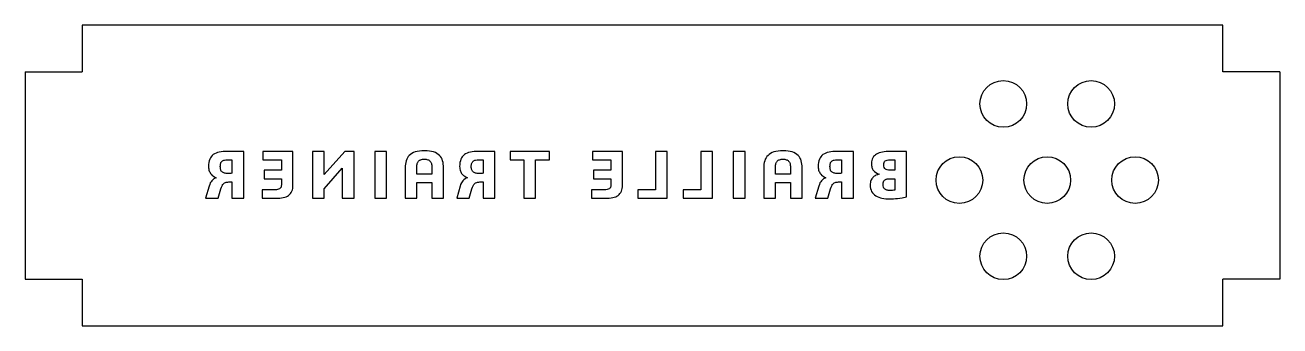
# Model space of a CAD drawing. Header units: millimetres. Extents: x -60 to 60, y -14 to 14.
import ezdxf

# ---------------------------------------------------------------- set-up
doc = ezdxf.new("R2010")
doc.units = ezdxf.units.MM

msp = doc.modelspace()

# ---------------------------------------------------------------- linework, layer by layer
at = {"color": 7, "linetype": 'Continuous', "lineweight": 25}
for p, q in [((55, 14.5), (-55, 14.5)), ((-55, 14.5), (-55, 10)), ((55, 10), (55, 14.5)), ((-60.5, 10), (-60.5, -10)), ((-60.5, 10), (-55, 10)), ((60.5, 10), (55, 10)), ((60.5, 10), (60.5, -10)), ((-60.5, -10), (-55, -10)), ((-55, -10), (-55, -14.5)), ((60.5, -10), (55, -10)), ((55, -14.5), (55, -10)), ((-55, -14.5), (55, -14.5))]:
    msp.add_line(p, q, dxfattribs=at)
at = {"color": 7, "linetype": 'Continuous', "flags": 128}
for points in [[(-40.97, 2.32), (-41.19, 2.32), (-41.4, 2.31), (-41.59, 2.28), (-41.77, 2.25), (-41.94, 2.21), (-42.09, 2.16), (-42.22, 2.09), (-42.35, 2.01), (-42.45, 1.92), (-42.55, 1.81), (-42.63, 1.69), (-42.69, 1.56), (-42.74, 1.41), (-42.78, 1.24), (-42.8, 1.06), (-42.81, 0.86), (-42.81, 0.86), (-42.8, 0.74), (-42.79, 0.63), (-42.77, 0.52), (-42.74, 0.43), (-42.7, 0.34), (-42.66, 0.26), (-42.61, 0.19), (-42.56, 0.12), (-42.45, 0.01), (-42.32, -0.08), (-42.19, -0.15), (-42.06, -0.21), (-42.06, -0.21), (-42.18, -0.27), (-42.29, -0.33), (-42.39, -0.41), (-42.48, -0.5), (-42.57, -0.6), (-42.64, -0.72), (-42.7, -0.87), (-42.76, -1.04), (-42.76, -1.04), (-43.09, -2.19), (-43.09, -2.19), (-41.88, -2.19), (-41.88, -2.19), (-41.61, -1.3), (-41.61, -1.3), (-41.56, -1.14), (-41.51, -1), (-41.48, -0.94), (-41.45, -0.88), (-41.41, -0.83), (-41.37, -0.79), (-41.28, -0.72), (-41.16, -0.66), (-41.1, -0.65), (-41.03, -0.63), (-40.95, -0.63), (-40.86, -0.62), (-40.86, -0.62), (-40.78, -0.62), (-40.7, -0.62), (-40.62, -0.62), (-40.55, -0.62), (-40.55, -0.62), (-40.55, -2.19), (-40.55, -2.19), (-39.42, -2.19), (-39.42, -2.19), (-39.42, 2.32), (-39.42, 2.32), (-40.97, 2.32)], [(-40.55, 0.21), (-40.65, 0.2), (-40.75, 0.2), (-40.85, 0.19), (-40.94, 0.19), (-40.94, 0.19), (-41.03, 0.19), (-41.12, 0.2), (-41.2, 0.21), (-41.28, 0.23), (-41.34, 0.25), (-41.4, 0.28), (-41.46, 0.31), (-41.5, 0.34), (-41.54, 0.38), (-41.58, 0.43), (-41.61, 0.48), (-41.63, 0.54), (-41.65, 0.61), (-41.67, 0.69), (-41.67, 0.77), (-41.68, 0.86), (-41.68, 0.86), (-41.67, 0.95), (-41.67, 1.04), (-41.65, 1.12), (-41.63, 1.19), (-41.61, 1.25), (-41.58, 1.3), (-41.54, 1.35), (-41.5, 1.39), (-41.45, 1.42), (-41.4, 1.45), (-41.34, 1.47), (-41.27, 1.48), (-41.13, 1.5), (-40.95, 1.51), (-40.95, 1.51), (-40.55, 1.51), (-40.55, 1.51), (-40.55, 0.21)], [(-37.58, 2.32), (-37.58, 1.51), (-37.58, 1.51), (-35.79, 1.51), (-35.79, 1.51), (-35.79, 0.51), (-35.79, 0.51), (-37.46, 0.51), (-37.46, 0.51), (-37.46, -0.31), (-37.46, -0.31), (-35.79, -0.31), (-35.79, -0.31), (-35.79, -0.92), (-35.79, -0.92), (-35.8, -0.99), (-35.81, -1.05), (-35.82, -1.11), (-35.84, -1.15), (-35.86, -1.2), (-35.89, -1.23), (-35.92, -1.27), (-35.96, -1.29), (-36.05, -1.33), (-36.15, -1.35), (-36.26, -1.37), (-36.38, -1.38), (-36.38, -1.38), (-37.65, -1.38), (-37.65, -1.38), (-37.65, -2.19), (-37.65, -2.19), (-36.32, -2.19), (-36.32, -2.19), (-36.12, -2.19), (-35.94, -2.18), (-35.77, -2.16), (-35.61, -2.13), (-35.46, -2.09), (-35.33, -2.05), (-35.2, -1.99), (-35.09, -1.92), (-34.99, -1.84), (-34.91, -1.75), (-34.83, -1.64), (-34.77, -1.52), (-34.73, -1.39), (-34.69, -1.24), (-34.67, -1.08), (-34.67, -0.9), (-34.67, -0.9), (-34.67, 2.32), (-34.67, 2.32), (-37.58, 2.32)], [(-29.68, 2.32), (-31.67, 0.1), (-31.67, 0.1), (-31.67, 2.32), (-31.67, 2.32), (-32.8, 2.32), (-32.8, 2.32), (-32.8, -2.19), (-32.8, -2.19), (-31.67, -2.19), (-31.67, -2.19), (-31.67, -1.29), (-31.67, -1.29), (-29.91, 0.7), (-29.91, 0.7), (-29.91, -2.19), (-29.91, -2.19), (-28.78, -2.19), (-28.78, -2.19), (-28.78, 2.32), (-28.78, 2.32), (-29.68, 2.32)], [(-26.79, 2.32), (-26.79, -2.19), (-26.79, -2.19), (-25.66, -2.19), (-25.66, -2.19), (-25.66, 2.32), (-25.66, 2.32), (-26.79, 2.32)], [(-21.28, -2.19), (-20.15, -2.19), (-20.15, -2.19), (-20.15, 0.73), (-20.15, 0.73), (-20.16, 0.92), (-20.18, 1.09), (-20.2, 1.26), (-20.24, 1.42), (-20.29, 1.56), (-20.36, 1.7), (-20.44, 1.83), (-20.54, 1.94), (-20.66, 2.04), (-20.79, 2.13), (-20.94, 2.21), (-21.11, 2.27), (-21.3, 2.32), (-21.51, 2.36), (-21.74, 2.38), (-21.99, 2.39), (-21.99, 2.39), (-22.24, 2.38), (-22.48, 2.36), (-22.69, 2.32), (-22.87, 2.27), (-23.04, 2.21), (-23.2, 2.13), (-23.33, 2.04), (-23.45, 1.94), (-23.55, 1.83), (-23.63, 1.7), (-23.7, 1.56), (-23.76, 1.42), (-23.8, 1.26), (-23.83, 1.09), (-23.85, 0.92), (-23.85, 0.73), (-23.85, 0.73), (-23.85, -2.19), (-23.85, -2.19), (-22.72, -2.19), (-22.72, -2.19), (-22.72, -0.69), (-22.72, -0.69), (-21.28, -0.69), (-21.28, -0.69), (-21.28, -2.19)], [(-22.72, 0.13), (-22.72, 0.82), (-22.72, 0.82), (-22.72, 0.91), (-22.71, 1), (-22.7, 1.08), (-22.68, 1.15), (-22.66, 1.21), (-22.63, 1.28), (-22.59, 1.33), (-22.55, 1.38), (-22.5, 1.43), (-22.45, 1.47), (-22.39, 1.5), (-22.33, 1.52), (-22.26, 1.55), (-22.18, 1.56), (-22.09, 1.57), (-22, 1.57), (-22, 1.57), (-21.91, 1.57), (-21.83, 1.56), (-21.75, 1.55), (-21.68, 1.52), (-21.61, 1.5), (-21.55, 1.47), (-21.5, 1.43), (-21.46, 1.38), (-21.42, 1.33), (-21.38, 1.28), (-21.35, 1.21), (-21.32, 1.15), (-21.31, 1.08), (-21.29, 1), (-21.28, 0.91), (-21.28, 0.82), (-21.28, 0.82), (-21.28, 0.13), (-21.28, 0.13), (-22.72, 0.13)], [(-16.76, 2.32), (-16.98, 2.32), (-17.19, 2.31), (-17.38, 2.28), (-17.56, 2.25), (-17.73, 2.21), (-17.88, 2.16), (-18.02, 2.09), (-18.14, 2.01), (-18.24, 1.92), (-18.34, 1.81), (-18.42, 1.69), (-18.48, 1.56), (-18.53, 1.41), (-18.57, 1.24), (-18.59, 1.06), (-18.6, 0.86), (-18.6, 0.86), (-18.59, 0.74), (-18.58, 0.63), (-18.56, 0.52), (-18.53, 0.43), (-18.49, 0.34), (-18.45, 0.26), (-18.41, 0.19), (-18.35, 0.12), (-18.24, 0.01), (-18.11, -0.08), (-17.98, -0.15), (-17.85, -0.21), (-17.85, -0.21), (-17.97, -0.27), (-18.08, -0.33), (-18.19, -0.41), (-18.28, -0.5), (-18.36, -0.6), (-18.43, -0.72), (-18.5, -0.87), (-18.55, -1.04), (-18.55, -1.04), (-18.88, -2.19), (-18.88, -2.19), (-17.67, -2.19), (-17.67, -2.19), (-17.41, -1.3), (-17.41, -1.3), (-17.36, -1.14), (-17.3, -1), (-17.27, -0.94), (-17.24, -0.88), (-17.2, -0.83), (-17.16, -0.79), (-17.07, -0.72), (-16.95, -0.66), (-16.89, -0.65), (-16.82, -0.63), (-16.74, -0.63), (-16.66, -0.62), (-16.66, -0.62), (-16.58, -0.62), (-16.49, -0.62), (-16.41, -0.62), (-16.34, -0.62), (-16.34, -0.62), (-16.34, -2.19), (-16.34, -2.19), (-15.21, -2.19), (-15.21, -2.19), (-15.21, 2.32), (-15.21, 2.32), (-16.76, 2.32)], [(-16.34, 0.21), (-16.44, 0.2), (-16.54, 0.2), (-16.64, 0.19), (-16.73, 0.19), (-16.73, 0.19), (-16.82, 0.19), (-16.91, 0.2), (-16.99, 0.21), (-17.07, 0.23), (-17.13, 0.25), (-17.19, 0.28), (-17.25, 0.31), (-17.29, 0.34), (-17.34, 0.38), (-17.37, 0.43), (-17.4, 0.48), (-17.43, 0.54), (-17.44, 0.61), (-17.46, 0.69), (-17.47, 0.77), (-17.47, 0.86), (-17.47, 0.86), (-17.47, 0.95), (-17.46, 1.04), (-17.44, 1.12), (-17.43, 1.19), (-17.4, 1.25), (-17.37, 1.3), (-17.33, 1.35), (-17.29, 1.39), (-17.24, 1.42), (-17.19, 1.45), (-17.13, 1.47), (-17.06, 1.48), (-16.92, 1.5), (-16.74, 1.51), (-16.74, 1.51), (-16.34, 1.51), (-16.34, 1.51), (-16.34, 0.21)], [(-13.74, 2.32), (-13.74, 1.51), (-13.74, 1.51), (-12.4, 1.51), (-12.4, 1.51), (-12.4, -2.19), (-12.4, -2.19), (-11.27, -2.19), (-11.27, -2.19), (-11.27, 1.51), (-11.27, 1.51), (-9.94, 1.51), (-9.94, 1.51), (-9.94, 2.32), (-9.94, 2.32), (-13.74, 2.32)], [(-5.8, 2.32), (-5.8, 1.51), (-5.8, 1.51), (-4.02, 1.51), (-4.02, 1.51), (-4.02, 0.51), (-4.02, 0.51), (-5.69, 0.51), (-5.69, 0.51), (-5.69, -0.31), (-5.69, -0.31), (-4.02, -0.31), (-4.02, -0.31), (-4.02, -0.92), (-4.02, -0.92), (-4.03, -0.99), (-4.03, -1.05), (-4.05, -1.11), (-4.06, -1.15), (-4.09, -1.2), (-4.12, -1.23), (-4.15, -1.27), (-4.19, -1.29), (-4.28, -1.33), (-4.38, -1.35), (-4.49, -1.37), (-4.61, -1.38), (-4.61, -1.38), (-5.88, -1.38), (-5.88, -1.38), (-5.88, -2.19), (-5.88, -2.19), (-4.54, -2.19), (-4.54, -2.19), (-4.35, -2.19), (-4.17, -2.18), (-4, -2.16), (-3.84, -2.13), (-3.69, -2.09), (-3.55, -2.05), (-3.43, -1.99), (-3.32, -1.92), (-3.22, -1.84), (-3.14, -1.75), (-3.06, -1.64), (-3, -1.52), (-2.95, -1.39), (-2.92, -1.24), (-2.9, -1.08), (-2.89, -0.9), (-2.89, -0.9), (-2.89, 2.32), (-2.89, 2.32), (-5.8, 2.32)], [(0.29, 2.32), (0.29, -1.38), (0.29, -1.38), (-1.41, -1.38), (-1.41, -1.38), (-1.41, -2.19), (-1.41, -2.19), (1.42, -2.19), (1.42, -2.19), (1.42, 2.32), (1.42, 2.32), (0.29, 2.32)], [(4.67, 2.32), (4.67, -1.38), (4.67, -1.38), (2.97, -1.38), (2.97, -1.38), (2.97, -2.19), (2.97, -2.19), (5.8, -2.19), (5.8, -2.19), (5.8, 2.32), (5.8, 2.32), (4.67, 2.32)], [(7.79, 2.32), (7.79, -2.19), (7.79, -2.19), (8.92, -2.19), (8.92, -2.19), (8.92, 2.32), (8.92, 2.32), (7.79, 2.32)], [(13.3, -2.19), (14.43, -2.19), (14.43, -2.19), (14.43, 0.73), (14.43, 0.73), (14.42, 0.92), (14.41, 1.09), (14.38, 1.26), (14.34, 1.42), (14.29, 1.56), (14.22, 1.7), (14.14, 1.83), (14.04, 1.94), (13.92, 2.04), (13.79, 2.13), (13.64, 2.21), (13.47, 2.27), (13.29, 2.32), (13.08, 2.36), (12.85, 2.38), (12.59, 2.39), (12.59, 2.39), (12.34, 2.38), (12.11, 2.36), (11.9, 2.32), (11.71, 2.27), (11.54, 2.21), (11.39, 2.13), (11.25, 2.04), (11.14, 1.94), (11.03, 1.83), (10.95, 1.7), (10.88, 1.56), (10.82, 1.42), (10.78, 1.26), (10.75, 1.09), (10.73, 0.92), (10.73, 0.73), (10.73, 0.73), (10.73, -2.19), (10.73, -2.19), (11.86, -2.19), (11.86, -2.19), (11.86, -0.69), (11.86, -0.69), (13.3, -0.69), (13.3, -0.69), (13.3, -2.19)], [(11.86, 0.13), (11.86, 0.82), (11.86, 0.82), (11.86, 0.91), (11.87, 1), (11.88, 1.08), (11.9, 1.15), (11.92, 1.21), (11.96, 1.28), (11.99, 1.33), (12.03, 1.38), (12.08, 1.43), (12.13, 1.47), (12.19, 1.5), (12.25, 1.52), (12.33, 1.55), (12.4, 1.56), (12.49, 1.57), (12.58, 1.57), (12.58, 1.57), (12.67, 1.57), (12.75, 1.56), (12.83, 1.55), (12.9, 1.52), (12.97, 1.5), (13.03, 1.47), (13.08, 1.43), (13.13, 1.38), (13.17, 1.33), (13.2, 1.28), (13.23, 1.21), (13.26, 1.15), (13.28, 1.08), (13.29, 1), (13.3, 0.91), (13.3, 0.82), (13.3, 0.82), (13.3, 0.13), (13.3, 0.13), (11.86, 0.13)], [(17.82, 2.32), (17.6, 2.32), (17.39, 2.31), (17.2, 2.28), (17.02, 2.25), (16.85, 2.21), (16.7, 2.16), (16.57, 2.09), (16.44, 2.01), (16.34, 1.92), (16.24, 1.81), (16.16, 1.69), (16.1, 1.56), (16.05, 1.41), (16.01, 1.24), (15.99, 1.06), (15.98, 0.86), (15.98, 0.86), (15.99, 0.74), (16, 0.63), (16.02, 0.52), (16.05, 0.43), (16.09, 0.34), (16.13, 0.26), (16.18, 0.19), (16.23, 0.12), (16.34, 0.01), (16.47, -0.08), (16.6, -0.15), (16.73, -0.21), (16.73, -0.21), (16.61, -0.27), (16.5, -0.33), (16.4, -0.41), (16.31, -0.5), (16.22, -0.6), (16.15, -0.72), (16.09, -0.87), (16.03, -1.04), (16.03, -1.04), (15.7, -2.19), (15.7, -2.19), (16.91, -2.19), (16.91, -2.19), (17.18, -1.3), (17.18, -1.3), (17.23, -1.14), (17.28, -1), (17.31, -0.94), (17.34, -0.88), (17.38, -0.83), (17.42, -0.79), (17.51, -0.72), (17.63, -0.66), (17.69, -0.65), (17.76, -0.63), (17.84, -0.63), (17.93, -0.62), (17.93, -0.62), (18.01, -0.62), (18.09, -0.62), (18.17, -0.62), (18.24, -0.62), (18.24, -0.62), (18.24, -2.19), (18.24, -2.19), (19.37, -2.19), (19.37, -2.19), (19.37, 2.32), (19.37, 2.32), (17.82, 2.32)], [(18.24, 0.21), (18.14, 0.2), (18.04, 0.2), (17.94, 0.19), (17.85, 0.19), (17.85, 0.19), (17.76, 0.19), (17.67, 0.2), (17.59, 0.21), (17.51, 0.23), (17.45, 0.25), (17.39, 0.28), (17.33, 0.31), (17.29, 0.34), (17.25, 0.38), (17.21, 0.43), (17.18, 0.48), (17.16, 0.54), (17.14, 0.61), (17.12, 0.69), (17.12, 0.77), (17.11, 0.86), (17.11, 0.86), (17.12, 0.95), (17.12, 1.04), (17.14, 1.12), (17.16, 1.19), (17.18, 1.25), (17.21, 1.3), (17.25, 1.35), (17.29, 1.39), (17.34, 1.42), (17.39, 1.45), (17.45, 1.47), (17.52, 1.48), (17.66, 1.5), (17.84, 1.51), (17.84, 1.51), (18.24, 1.51), (18.24, 1.51), (18.24, 0.21)], [(22.91, 2.32), (22.71, 2.32), (22.53, 2.31), (22.35, 2.29), (22.18, 2.26), (22.02, 2.23), (21.87, 2.18), (21.73, 2.13), (21.61, 2.07), (21.5, 2), (21.4, 1.91), (21.32, 1.82), (21.25, 1.71), (21.19, 1.59), (21.15, 1.46), (21.12, 1.32), (21.11, 1.17), (21.11, 1.17), (21.12, 1.06), (21.13, 0.96), (21.14, 0.87), (21.16, 0.78), (21.19, 0.7), (21.22, 0.62), (21.26, 0.55), (21.3, 0.49), (21.41, 0.38), (21.54, 0.28), (21.69, 0.2), (21.86, 0.13), (21.86, 0.13), (21.7, 0.08), (21.54, 0.02), (21.46, -0.02), (21.39, -0.07), (21.32, -0.12), (21.26, -0.19), (21.2, -0.25), (21.15, -0.33), (21.1, -0.41), (21.06, -0.49), (21.03, -0.59), (21.01, -0.69), (20.99, -0.8), (20.99, -0.92), (20.99, -0.92), (21, -1.1), (21.02, -1.26), (21.07, -1.41), (21.13, -1.55), (21.21, -1.67), (21.3, -1.78), (21.41, -1.87), (21.53, -1.96), (21.66, -2.03), (21.81, -2.1), (21.97, -2.15), (22.13, -2.19), (22.31, -2.22), (22.5, -2.24), (22.69, -2.25), (22.89, -2.25), (22.89, -2.25), (23.06, -2.25), (23.25, -2.24), (23.44, -2.23), (23.64, -2.21), (24.07, -2.15), (24.5, -2.07), (24.5, -2.07), (24.5, 2.32), (24.5, 2.32), (22.91, 2.32)], [(23.37, 0.51), (22.87, 0.51), (22.87, 0.51), (22.75, 0.51), (22.64, 0.54), (22.54, 0.57), (22.46, 0.62), (22.39, 0.69), (22.34, 0.78), (22.32, 0.89), (22.31, 1.02), (22.31, 1.02), (22.31, 1.15), (22.34, 1.26), (22.38, 1.34), (22.45, 1.4), (22.53, 1.45), (22.63, 1.48), (22.75, 1.5), (22.89, 1.51), (22.89, 1.51), (23.37, 1.51), (23.37, 1.51), (23.37, 0.51)], [(23.37, -1.41), (23.26, -1.42), (23.14, -1.43), (23.03, -1.44), (22.94, -1.44), (22.94, -1.44), (22.84, -1.44), (22.74, -1.43), (22.66, -1.42), (22.59, -1.4), (22.52, -1.38), (22.47, -1.36), (22.42, -1.33), (22.38, -1.29), (22.32, -1.21), (22.28, -1.11), (22.25, -0.99), (22.24, -0.85), (22.24, -0.85), (22.25, -0.72), (22.28, -0.61), (22.32, -0.52), (22.38, -0.44), (22.42, -0.41), (22.47, -0.39), (22.52, -0.36), (22.58, -0.34), (22.64, -0.33), (22.71, -0.32), (22.79, -0.31), (22.87, -0.31), (22.87, -0.31), (23.37, -0.31), (23.37, -0.31), (23.37, -1.41)]]:
    msp.add_lwpolyline(points, dxfattribs=at)
at = {"color": 7, "linetype": 'Continuous', "lineweight": 25}
for centre in [(33.83, 6.9), (42.3, 6.9), (29.59, -0.44), (38.06, -0.44), (46.54, -0.44), (33.83, -7.78), (42.3, -7.78)]:
    msp.add_circle(centre, 2.25, dxfattribs=at)

doc.saveas('drawing.dxf')
